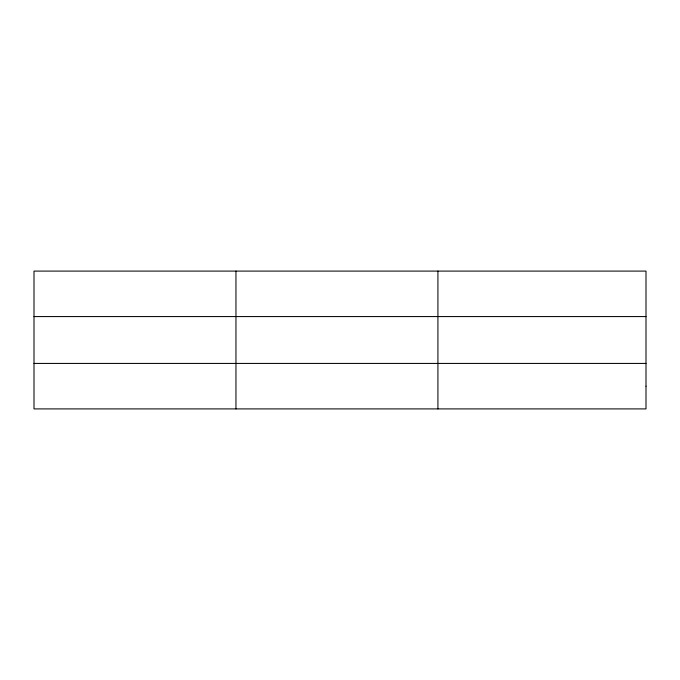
<?xml version="1.0" encoding="UTF-8"?>
<svg xmlns="http://www.w3.org/2000/svg" width="680" height="680" viewBox="0 0 680 680"><rect width="100%" height="100%" fill="white"/><g stroke="black" fill="none" stroke-linecap="round" stroke-linejoin="round"><path stroke-width="1.02" d="M235.96 408.909L235.96 271.091M437.92 408.909L437.92 271.091M34 316.574L646 316.574M34 363.426L646 363.426M646 386.172L646 408.909L34 408.909L34 271.091L646 271.091L646 386.172"/></g></svg>
